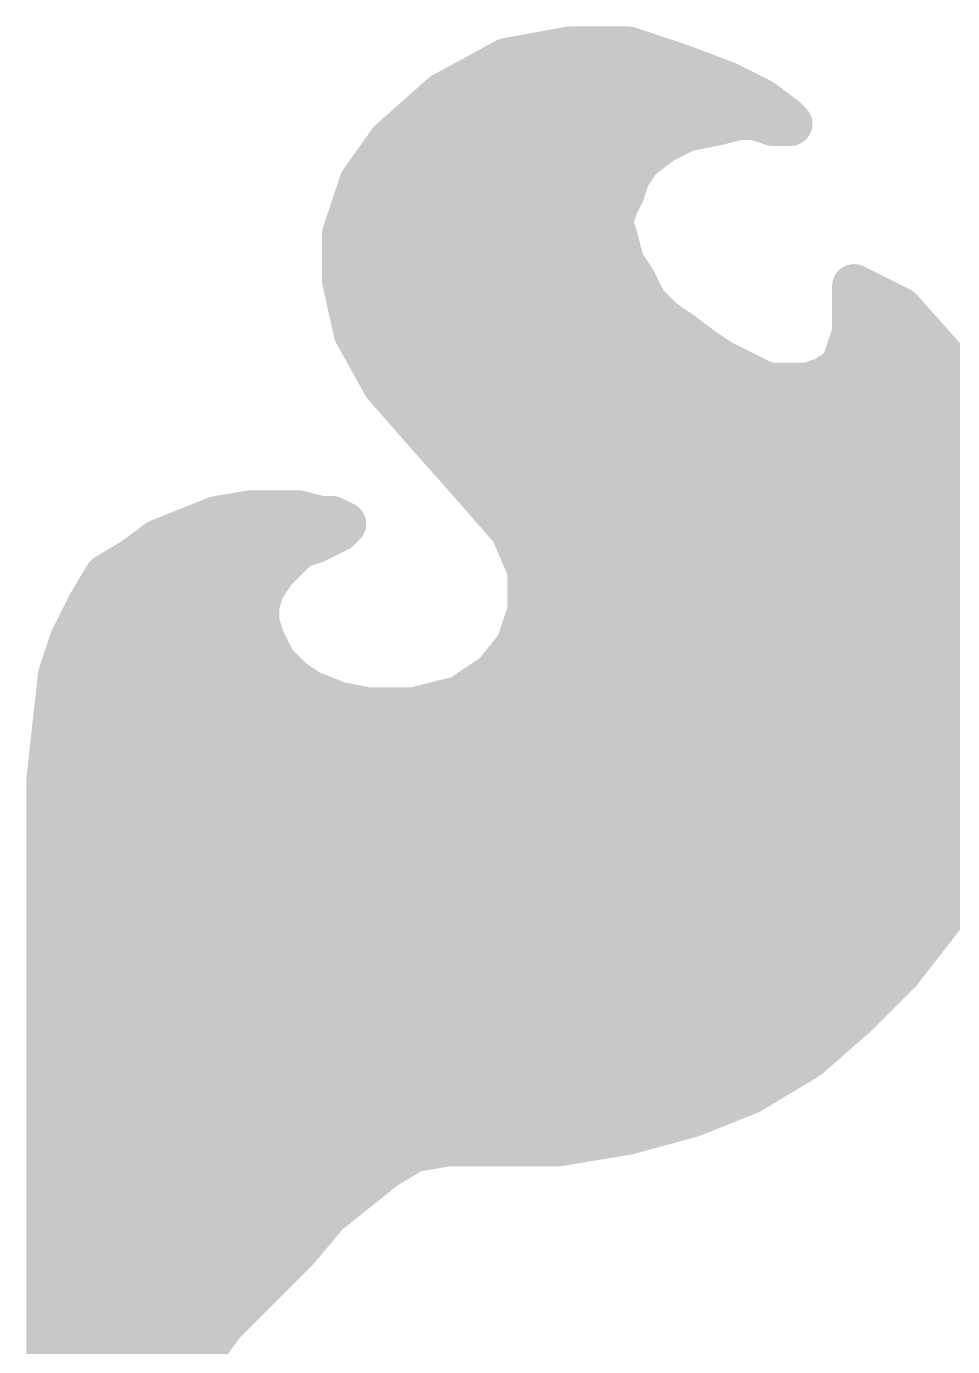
# Model space of a CAD drawing. Extents: x -22 to 88, y -20 to 45.
# Drawn here: x 16.093 to 17.691, y 3.205 to 5.482 of the extents above; entities that cross this region are included whole.
import ezdxf

# ---------------------------------------------------------------- set-up
doc = ezdxf.new("R2010")
doc.units = 0
doc.layers.add('21', color=41, linetype='CONTINUOUS')

msp = doc.modelspace()

# ---------------------------------------------------------------- linework, layer by layer
at = {"layer": '21', "const_width": 0.0762}
for points in [[(17.031, 5.444), (16.921, 5.424)], [(17.131, 5.444), (17.031, 5.444)], [(17.221, 5.414), (17.131, 5.444)], [(16.921, 5.424), (16.811, 5.364)], [(16.8957, 5.4102), (17.2311, 5.4102)], [(17.301, 5.384), (17.221, 5.414)], [(17.361, 5.354), (17.301, 5.384)], [(16.811, 5.364), (16.721, 5.284)], [(17.401, 5.324), (17.361, 5.354)], [(16.7773, 5.334), (17.3877, 5.334)], [(17.231, 5.304), (17.281, 5.314)], [(17.281, 5.314), (17.321, 5.324)], [(17.321, 5.324), (17.351, 5.324)], [(17.351, 5.324), (17.381, 5.314)], [(17.381, 5.314), (17.411, 5.314)], [(17.411, 5.314), (17.401, 5.324)], [(17.191, 5.284), (17.231, 5.304)], [(16.721, 5.284), (16.671, 5.214)], [(17.151, 5.254), (17.191, 5.284)], [(16.7023, 5.2578), (17.1561, 5.2578)], [(17.131, 5.224), (17.151, 5.254)], [(17.121, 5.194), (17.131, 5.224)], [(16.671, 5.214), (16.641, 5.124)], [(16.6602, 5.1816), (17.1148, 5.1816)], [(17.111, 5.174), (17.121, 5.194)], [(17.101, 5.144), (17.111, 5.174)], [(17.111, 5.114), (17.101, 5.144)], [(16.641, 5.124), (16.641, 5.044)], [(17.121, 5.074), (17.111, 5.114)], [(16.641, 5.1054), (17.1132, 5.1054)], [(17.141, 5.044), (17.121, 5.074)], [(16.641, 5.044), (16.661, 4.954)], [(17.161, 5.004), (17.141, 5.044)], [(16.6443, 5.0292), (17.1484, 5.0292)], [(17.521, 5.034), (17.521, 4.954)], [(17.601, 4.994), (17.521, 5.034)], [(17.521, 5.0292), (17.5306, 5.0292)], [(17.191, 4.974), (17.161, 5.004)], [(17.221, 4.954), (17.191, 4.974)], [(17.681, 4.904), (17.601, 4.994)], [(16.661, 4.954), (16.711, 4.864)], [(16.6616, 4.953), (17.2223, 4.953)], [(17.261, 4.924), (17.221, 4.954)], [(17.521, 4.954), (17.511, 4.924)], [(17.5207, 4.953), (17.6374, 4.953)], [(17.291, 4.904), (17.261, 4.924)], [(17.331, 4.884), (17.291, 4.904)], [(17.511, 4.924), (17.501, 4.894)], [(17.751, 4.784), (17.681, 4.904)], [(17.371, 4.864), (17.331, 4.884)], [(17.501, 4.894), (17.471, 4.874)], [(16.7039, 4.8768), (17.3454, 4.8768)], [(16.711, 4.864), (16.781, 4.784)], [(17.441, 4.864), (17.371, 4.864)], [(17.471, 4.874), (17.441, 4.864)], [(17.4752, 4.8768), (17.6969, 4.8768)], [(16.7665, 4.8006), (17.7413, 4.8006)], [(16.781, 4.784), (16.861, 4.694)], [(16.834, 4.7244), (17.7723, 4.7244)], [(16.861, 4.694), (16.931, 4.614)], [(16.421, 4.634), (16.371, 4.614)], [(16.481, 4.644), (16.421, 4.634)], [(16.561, 4.644), (16.481, 4.644)], [(16.601, 4.634), (16.561, 4.644)], [(16.621, 4.634), (16.601, 4.634)], [(16.641, 4.624), (16.621, 4.634)], [(16.9011, 4.6482), (17.7995, 4.6482)], [(16.371, 4.614), (16.321, 4.594)], [(16.611, 4.604), (16.631, 4.614)], [(16.631, 4.614), (16.641, 4.624)], [(16.931, 4.614), (16.961, 4.544)], [(16.321, 4.594), (16.281, 4.564)], [(16.561, 4.584), (16.591, 4.594)], [(16.591, 4.594), (16.611, 4.604)], [(16.281, 4.564), (16.231, 4.534)], [(16.2917, 4.572), (16.549, 4.572)], [(16.521, 4.544), (16.541, 4.564)], [(16.541, 4.564), (16.561, 4.584)], [(16.949, 4.572), (17.8145, 4.572)], [(16.501, 4.514), (16.521, 4.544)], [(16.961, 4.544), (16.961, 4.474)], [(16.231, 4.534), (16.201, 4.484)], [(16.2081, 4.4958), (16.4949, 4.4958)], [(16.491, 4.484), (16.501, 4.514)], [(16.961, 4.4958), (17.8288, 4.4958)], [(16.201, 4.484), (16.171, 4.424)], [(16.491, 4.454), (16.491, 4.484)], [(16.961, 4.474), (16.941, 4.414)], [(16.501, 4.424), (16.491, 4.454)], [(16.171, 4.424), (16.151, 4.364)], [(16.1695, 4.4196), (16.5032, 4.4196)], [(16.521, 4.384), (16.501, 4.424)], [(16.941, 4.414), (16.901, 4.364)], [(16.9429, 4.4196), (17.8274, 4.4196)], [(16.551, 4.354), (16.521, 4.384)], [(16.151, 4.364), (16.141, 4.274)], [(16.901, 4.364), (16.841, 4.324)], [(16.1487, 4.3434), (16.5669, 4.3434)], [(16.581, 4.334), (16.551, 4.354)], [(16.631, 4.314), (16.581, 4.334)], [(16.8701, 4.3434), (17.8232, 4.3434)], [(16.681, 4.304), (16.631, 4.314)], [(16.841, 4.324), (16.761, 4.304)], [(16.761, 4.304), (16.681, 4.304)], [(16.141, 4.274), (16.131, 4.184)], [(16.1402, 4.2672), (17.8108, 4.2672)], [(16.131, 4.184), (16.131, 2.904)], [(16.1318, 4.191), (17.7896, 4.191)], [(16.131, 4.1148), (17.7659, 4.1148)], [(17.671, 3.944), (17.771, 4.124)], [(16.131, 4.0386), (17.7236, 4.0386)], [(16.131, 3.9624), (17.6812, 3.9624)], [(17.601, 3.854), (17.671, 3.944)], [(16.131, 3.8862), (17.626, 3.8862)], [(17.521, 3.774), (17.601, 3.854)], [(16.131, 3.81), (17.557, 3.81)], [(17.441, 3.704), (17.521, 3.774)], [(16.131, 3.7338), (17.4751, 3.7338)], [(17.341, 3.644), (17.441, 3.704)], [(16.131, 3.6576), (17.3637, 3.6576)], [(17.241, 3.604), (17.341, 3.644)], [(17.131, 3.574), (17.241, 3.604)], [(16.131, 3.5814), (17.1581, 3.5814)], [(17.011, 3.554), (17.131, 3.574)], [(16.711, 3.514), (16.761, 3.544)], [(16.761, 3.544), (16.821, 3.554)], [(16.821, 3.554), (17.011, 3.554)], [(16.131, 3.5052), (16.7, 3.5052)], [(16.661, 3.474), (16.711, 3.514)], [(16.611, 3.434), (16.661, 3.474)], [(16.131, 3.429), (16.6068, 3.429)], [(16.561, 3.374), (16.611, 3.434)], [(16.501, 3.314), (16.561, 3.374)], [(16.131, 3.3528), (16.5398, 3.3528)], [(16.431, 3.244), (16.501, 3.314)], [(16.131, 3.2766), (16.4636, 3.2766)], [(16.381, 3.174), (16.431, 3.244)], [(16.131, 3.2004), (16.3999, 3.2004)], [(16.321, 3.114), (16.381, 3.174)]]:
    msp.add_lwpolyline(points, dxfattribs=at)
at = {"layer": '21', "const_width": 0.0381}
for points in [[(17.031, 5.463, 1), (17.031, 5.4249)], [(17.0344, 5.4253, 1), (17.0276, 5.4627)], [(17.137, 5.4621, 1), (17.125, 5.4259)], [(17.131, 5.4249, 1), (17.131, 5.463)], [(16.8957, 5.4293, 1), (16.8957, 5.3912)], [(16.9176, 5.4427, 1), (16.9244, 5.4053)], [(16.9301, 5.4073, 1), (16.9119, 5.4407)], [(17.2277, 5.4318, 1), (17.2143, 5.3962)], [(17.215, 5.3959, 1), (17.227, 5.4321)], [(17.2311, 5.3912, 1), (17.2311, 5.4293)], [(17.3095, 5.401, 1), (17.2925, 5.367)], [(17.2943, 5.3662, 1), (17.3077, 5.4018)], [(16.8019, 5.3807, 1), (16.8201, 5.3473)], [(16.8237, 5.3498, 1), (16.7983, 5.3782)], [(17.3724, 5.3692, 1), (17.3496, 5.3388)], [(17.3525, 5.337, 1), (17.3695, 5.371)], [(16.7773, 5.3531, 1), (16.7773, 5.315)], [(17.2764, 5.3325, 1), (17.2856, 5.2955)], [(17.2847, 5.2953, 1), (17.2773, 5.3327)], [(17.321, 5.343, 1), (17.321, 5.3049)], [(17.3256, 5.3055, 1), (17.3164, 5.3425)], [(17.357, 5.3421, 1), (17.345, 5.3059)], [(17.351, 5.3049, 1), (17.351, 5.343)], [(17.381, 5.3331, 1), (17.381, 5.295)], [(17.4145, 5.3375, 1), (17.3875, 5.3105)], [(17.3877, 5.315, 1), (17.3877, 5.3531)], [(17.3896, 5.3088, 1), (17.4124, 5.3392)], [(17.411, 5.295, 1), (17.411, 5.3331)], [(17.2273, 5.3227, 1), (17.2347, 5.2853)], [(17.2395, 5.287, 1), (17.2225, 5.321)], [(17.375, 5.2959, 1), (17.387, 5.3321)], [(17.3975, 5.3005, 1), (17.4245, 5.3275)], [(16.7083, 5.2982, 1), (16.7337, 5.2698)], [(16.7365, 5.2729, 1), (16.7055, 5.2951)], [(17.1825, 5.301, 1), (17.1995, 5.267)], [(17.2024, 5.2688, 1), (17.1796, 5.2992)], [(16.7023, 5.2769, 1), (16.7023, 5.2388)], [(17.1396, 5.2692, 1), (17.1624, 5.2388)], [(17.1669, 5.2434, 1), (17.1351, 5.2646)], [(17.1561, 5.2388, 1), (17.1561, 5.2769)], [(17.1491, 5.218, 1), (17.1129, 5.23)], [(16.6555, 5.2251, 1), (16.6865, 5.2029)], [(16.6891, 5.208, 1), (16.6529, 5.22)], [(17.1151, 5.2346, 1), (17.1469, 5.2134)], [(16.6602, 5.2007, 1), (16.6602, 5.1626)], [(17.1029, 5.2, 1), (17.1391, 5.188)], [(17.138, 5.1855, 1), (17.104, 5.2025)], [(17.1148, 5.1626, 1), (17.1148, 5.2007)], [(17.094, 5.1825, 1), (17.128, 5.1655)], [(17.1291, 5.168, 1), (17.0929, 5.18)], [(17.1191, 5.15, 1), (17.0829, 5.138)], [(17.0829, 5.15, 1), (17.1191, 5.138)], [(16.6601, 5.124, 1), (16.622, 5.124)], [(16.6229, 5.13, 1), (16.6591, 5.118)], [(17.1295, 5.1186, 1), (17.0925, 5.1094)], [(16.641, 5.1245, 1), (16.641, 5.0864)], [(17.0929, 5.108, 1), (17.1291, 5.12)], [(17.1132, 5.0864, 1), (17.1132, 5.1245)], [(17.1369, 5.0846, 1), (17.1051, 5.0634)], [(16.6596, 5.0481, 1), (16.6224, 5.0399)], [(17.1025, 5.0694, 1), (17.1395, 5.0786)], [(17.158, 5.0525, 1), (17.124, 5.0355)], [(16.622, 5.044, 1), (16.6601, 5.044)], [(16.6443, 5.0483, 1), (16.6443, 5.0102)], [(17.1251, 5.0334, 1), (17.1569, 5.0546)], [(17.1484, 5.0102, 1), (17.1484, 5.0483)], [(17.5401, 5.034, 1), (17.502, 5.034)], [(17.5295, 5.051, 1), (17.5125, 5.017)], [(17.521, 5.0483, 1), (17.521, 5.0102)], [(17.5306, 5.0102, 1), (17.5306, 5.0483)], [(17.1745, 5.0175, 1), (17.1475, 4.9905)], [(17.144, 4.9955, 1), (17.178, 5.0125)], [(17.2016, 4.9899, 1), (17.1804, 4.9581)], [(17.6152, 5.0067, 1), (17.5868, 4.9813)], [(17.5925, 4.977, 1), (17.6095, 5.011)], [(16.6777, 4.9633, 1), (16.6443, 4.9447)], [(16.6616, 4.9721, 1), (16.6616, 4.934)], [(17.1775, 4.9605, 1), (17.2045, 4.9875)], [(17.2324, 4.9692, 1), (17.2096, 4.9388)], [(17.2104, 4.9381, 1), (17.2316, 4.9699)], [(17.2223, 4.934, 1), (17.2223, 4.9721)], [(17.5207, 4.9721, 1), (17.5207, 4.934)], [(17.5391, 4.948, 1), (17.5029, 4.96)], [(17.6374, 4.934, 1), (17.6374, 4.9721)], [(16.6424, 4.9499, 1), (16.6796, 4.9581)], [(17.502, 4.954, 1), (17.5401, 4.954)], [(17.2716, 4.9399, 1), (17.2504, 4.9081)], [(17.2496, 4.9088, 1), (17.2724, 4.9392)], [(17.2995, 4.921, 1), (17.2825, 4.887)], [(17.4929, 4.93, 1), (17.5291, 4.918)], [(17.5291, 4.918, 1), (17.4929, 4.93)], [(17.6975, 4.9136, 1), (17.6645, 4.8944)], [(17.2804, 4.8881, 1), (17.3016, 4.9199)], [(17.3395, 4.901, 1), (17.3225, 4.867)], [(17.3225, 4.867, 1), (17.3395, 4.901)], [(17.4829, 4.9, 1), (17.5191, 4.888)], [(17.5116, 4.8781, 1), (17.4904, 4.9099)], [(17.6668, 4.8913, 1), (17.6952, 4.9167)], [(16.7039, 4.8959, 1), (16.7039, 4.8578)], [(16.7253, 4.8765, 1), (16.6967, 4.8515)], [(17.3454, 4.8578, 1), (17.3454, 4.8959)], [(17.371, 4.883, 1), (17.371, 4.8449)], [(17.3625, 4.847, 1), (17.3795, 4.881)], [(17.435, 4.8821, 1), (17.447, 4.8459)], [(17.441, 4.8449, 1), (17.441, 4.883)], [(17.4604, 4.8899, 1), (17.4816, 4.8581)], [(17.4752, 4.8959, 1), (17.4752, 4.8578)], [(17.477, 4.8559, 1), (17.465, 4.8921)], [(17.6969, 4.8578, 1), (17.6969, 4.8959)], [(16.6943, 4.8547, 1), (16.7277, 4.8733)], [(16.7665, 4.8197, 1), (16.7665, 4.7816)], [(16.7952, 4.7967, 1), (16.7668, 4.7713)], [(16.7667, 4.7715, 1), (16.7953, 4.7965)], [(16.834, 4.7435, 1), (16.834, 4.7054)], [(16.8753, 4.7065, 1), (16.8467, 4.6815)], [(16.8468, 4.6813, 1), (16.8752, 4.7067)], [(16.4179, 4.6528, 1), (16.4241, 4.6152)], [(16.4281, 4.6163, 1), (16.4139, 4.6517)], [(16.481, 4.6631, 1), (16.481, 4.625)], [(16.4841, 4.6252, 1), (16.4779, 4.6628)], [(16.5656, 4.6625, 1), (16.5564, 4.6255)], [(16.561, 4.625, 1), (16.561, 4.6631)], [(16.601, 4.6531, 1), (16.601, 4.615)], [(16.5964, 4.6155, 1), (16.6056, 4.6525)], [(16.6295, 4.651, 1), (16.6125, 4.617)], [(16.621, 4.615, 1), (16.621, 4.6531)], [(16.9011, 4.6673, 1), (16.9011, 4.6292)], [(16.3639, 4.6317, 1), (16.3781, 4.5963)], [(16.3781, 4.5963, 1), (16.3639, 4.6317)], [(16.6175, 4.6275, 1), (16.6445, 4.6005)], [(16.6395, 4.597, 1), (16.6225, 4.631)], [(16.6545, 4.6105, 1), (16.6275, 4.6375)], [(16.6325, 4.607, 1), (16.6495, 4.641)], [(16.9485, 4.6215, 1), (16.9135, 4.6065)], [(16.9167, 4.6015, 1), (16.9453, 4.6265)], [(16.3139, 4.6117, 1), (16.3281, 4.5763)], [(16.3324, 4.5788, 1), (16.3096, 4.6092)], [(16.5825, 4.611, 1), (16.5995, 4.577)], [(16.597, 4.5759, 1), (16.585, 4.6121)], [(16.6025, 4.621, 1), (16.6195, 4.587)], [(16.6195, 4.587, 1), (16.6025, 4.621)], [(16.2908, 4.5477, 1), (16.2712, 4.5803)], [(16.2917, 4.5911, 1), (16.2917, 4.553)], [(16.5545, 4.5505, 1), (16.5275, 4.5775)], [(16.555, 4.6021, 1), (16.567, 4.5659)], [(16.5745, 4.5705, 1), (16.5475, 4.5975)], [(16.549, 4.553, 1), (16.549, 4.5911)], [(16.949, 4.5911, 1), (16.949, 4.553)], [(16.2696, 4.5792, 1), (16.2924, 4.5488)], [(16.5369, 4.5334, 1), (16.5051, 4.5546)], [(16.5275, 4.5775, 1), (16.5545, 4.5505)], [(16.9801, 4.544, 1), (16.942, 4.544)], [(16.2212, 4.5503, 1), (16.2408, 4.5177)], [(16.2473, 4.5242, 1), (16.2147, 4.5438)], [(16.5075, 4.5575, 1), (16.5345, 4.5305)], [(16.9435, 4.5365, 1), (16.9785, 4.5515)], [(16.2081, 4.5149, 1), (16.2081, 4.4768)], [(16.4851, 4.5246, 1), (16.5169, 4.5034)], [(16.5191, 4.508, 1), (16.4829, 4.52)], [(16.4949, 4.4768, 1), (16.4949, 4.5149)], [(16.961, 4.5149, 1), (16.961, 4.4768)], [(16.1847, 4.4938, 1), (16.2173, 4.4742)], [(16.218, 4.4755, 1), (16.184, 4.4925)], [(16.51, 4.484, 1), (16.4719, 4.484)], [(16.4729, 4.49, 1), (16.5091, 4.478)], [(16.9791, 4.468, 1), (16.9429, 4.48)], [(16.5091, 4.46, 1), (16.4729, 4.448)], [(16.942, 4.474, 1), (16.9801, 4.474)], [(16.4719, 4.454, 1), (16.51, 4.454)], [(16.1695, 4.4386, 1), (16.1695, 4.4005)], [(16.154, 4.4325, 1), (16.188, 4.4155)], [(16.1891, 4.418, 1), (16.1529, 4.43)], [(16.518, 4.4325, 1), (16.484, 4.4155)], [(16.4829, 4.418, 1), (16.5191, 4.43)], [(16.5032, 4.4005, 1), (16.5032, 4.4386)], [(16.9429, 4.4386, 1), (16.9429, 4.4005)], [(16.9559, 4.4021, 1), (16.9261, 4.4259)], [(16.5345, 4.3975, 1), (16.5075, 4.3705)], [(16.9229, 4.42, 1), (16.9591, 4.408)], [(16.1699, 4.3619, 1), (16.1321, 4.3661)], [(16.504, 4.3755, 1), (16.538, 4.3925)], [(16.8861, 4.3759, 1), (16.9159, 4.3521)], [(16.9116, 4.3481, 1), (16.8904, 4.3799)], [(16.1487, 4.3624, 1), (16.1487, 4.3243)], [(16.1329, 4.37, 1), (16.1691, 4.358)], [(16.5616, 4.3699, 1), (16.5404, 4.3381)], [(16.5375, 4.3405, 1), (16.5645, 4.3675)], [(16.5881, 4.3517, 1), (16.5739, 4.3163)], [(16.5669, 4.3243, 1), (16.5669, 4.3624)], [(16.8701, 4.3624, 1), (16.8701, 4.3243)], [(16.5704, 4.3181, 1), (16.5916, 4.3499)], [(16.6347, 4.3327, 1), (16.6273, 4.2953)], [(16.6239, 4.2963, 1), (16.6381, 4.3317)], [(16.8304, 4.3399, 1), (16.8516, 4.3081)], [(16.8456, 4.3055, 1), (16.8364, 4.3425)], [(16.681, 4.3231, 1), (16.681, 4.285)], [(16.6773, 4.2853, 1), (16.6847, 4.3227)], [(16.7564, 4.3225, 1), (16.7656, 4.2855)], [(16.761, 4.285, 1), (16.761, 4.3231)], [(16.1402, 4.2862, 1), (16.1402, 4.2481)], [(16.1599, 4.2719, 1), (16.1221, 4.2761)], [(16.1221, 4.2761, 1), (16.1599, 4.2719)], [(16.1501, 4.184, 1), (16.112, 4.184)], [(16.1318, 4.21, 1), (16.1318, 4.1719)], [(16.1121, 4.1861, 1), (16.1499, 4.1819)], [(16.131, 4.1338, 1), (16.131, 4.0957)], [(16.131, 4.0577, 1), (16.131, 4.0196)], [(16.131, 3.9815, 1), (16.131, 3.9434)], [(17.6812, 3.9434, 1), (17.6812, 3.9815)], [(17.6543, 3.9533, 1), (17.6877, 3.9347)], [(17.686, 3.9323, 1), (17.656, 3.9557)], [(16.131, 3.9053, 1), (16.131, 3.8672)], [(17.626, 3.8672, 1), (17.626, 3.9053)], [(17.586, 3.8657, 1), (17.616, 3.8423)], [(17.6145, 3.8405, 1), (17.5875, 3.8675)], [(16.131, 3.8291, 1), (16.131, 3.791)], [(17.557, 3.791, 1), (17.557, 3.8291)], [(17.5075, 3.7875, 1), (17.5345, 3.7605)], [(17.5335, 3.7597, 1), (17.5085, 3.7883)], [(16.131, 3.7529, 1), (16.131, 3.7147)], [(17.4751, 3.7147, 1), (17.4751, 3.7529)], [(17.4285, 3.7183, 1), (17.4535, 3.6897)], [(17.4508, 3.6877, 1), (17.4312, 3.7203)], [(16.131, 3.6766, 1), (16.131, 3.6385)], [(17.3637, 3.6385, 1), (17.3637, 3.6766)], [(17.3312, 3.6603, 1), (17.3508, 3.6277)], [(17.3481, 3.6263, 1), (17.3339, 3.6617)], [(17.2339, 3.6217, 1), (17.2481, 3.5863)], [(17.246, 3.5856, 1), (17.236, 3.6224)], [(16.131, 3.6005, 1), (16.131, 3.5624)], [(17.126, 3.5924, 1), (17.136, 3.5556)], [(17.1341, 3.5552, 1), (17.1279, 3.5928)], [(17.1581, 3.5624, 1), (17.1581, 3.6005)], [(16.7579, 3.5628, 1), (16.7641, 3.5252)], [(16.7708, 3.5277, 1), (16.7512, 3.5603)], [(16.821, 3.5731, 1), (16.821, 3.535)], [(16.8241, 3.5352, 1), (16.8179, 3.5728)], [(17.0079, 3.5728, 1), (17.0141, 3.5352)], [(17.011, 3.535, 1), (17.011, 3.5731)], [(16.131, 3.5243, 1), (16.131, 3.4862)], [(16.7012, 3.5303, 1), (16.7208, 3.4977)], [(16.7229, 3.4991, 1), (16.6991, 3.5289)], [(16.7, 3.4862, 1), (16.7, 3.5243)], [(16.6491, 3.4889, 1), (16.6729, 3.4591)], [(16.6729, 3.4591, 1), (16.6491, 3.4889)], [(16.131, 3.4481, 1), (16.131, 3.41)], [(16.5991, 3.4489, 1), (16.6229, 3.4191)], [(16.6256, 3.4218, 1), (16.5964, 3.4462)], [(16.6068, 3.41, 1), (16.6068, 3.4481)], [(16.5464, 3.3862, 1), (16.5756, 3.3618)], [(16.5745, 3.3605, 1), (16.5475, 3.3875)], [(16.131, 3.3719, 1), (16.131, 3.3338)], [(16.5398, 3.3338, 1), (16.5398, 3.3719)], [(16.5145, 3.3005, 1), (16.4875, 3.3275)], [(16.4875, 3.3275, 1), (16.5145, 3.3005)], [(16.131, 3.2957, 1), (16.131, 3.2576)], [(16.4636, 3.2576, 1), (16.4636, 3.2957)], [(16.4465, 3.2329, 1), (16.4155, 3.2551)], [(16.4175, 3.2575, 1), (16.4445, 3.2305)], [(16.131, 3.2195, 1), (16.131, 3.1814)], [(16.3999, 3.1814, 1), (16.3999, 3.2195)], [(16.3945, 3.1605, 1), (16.3675, 3.1875)]]:
    msp.add_lwpolyline(points, format="xyb", dxfattribs=at)

doc.saveas('drawing.dxf')
